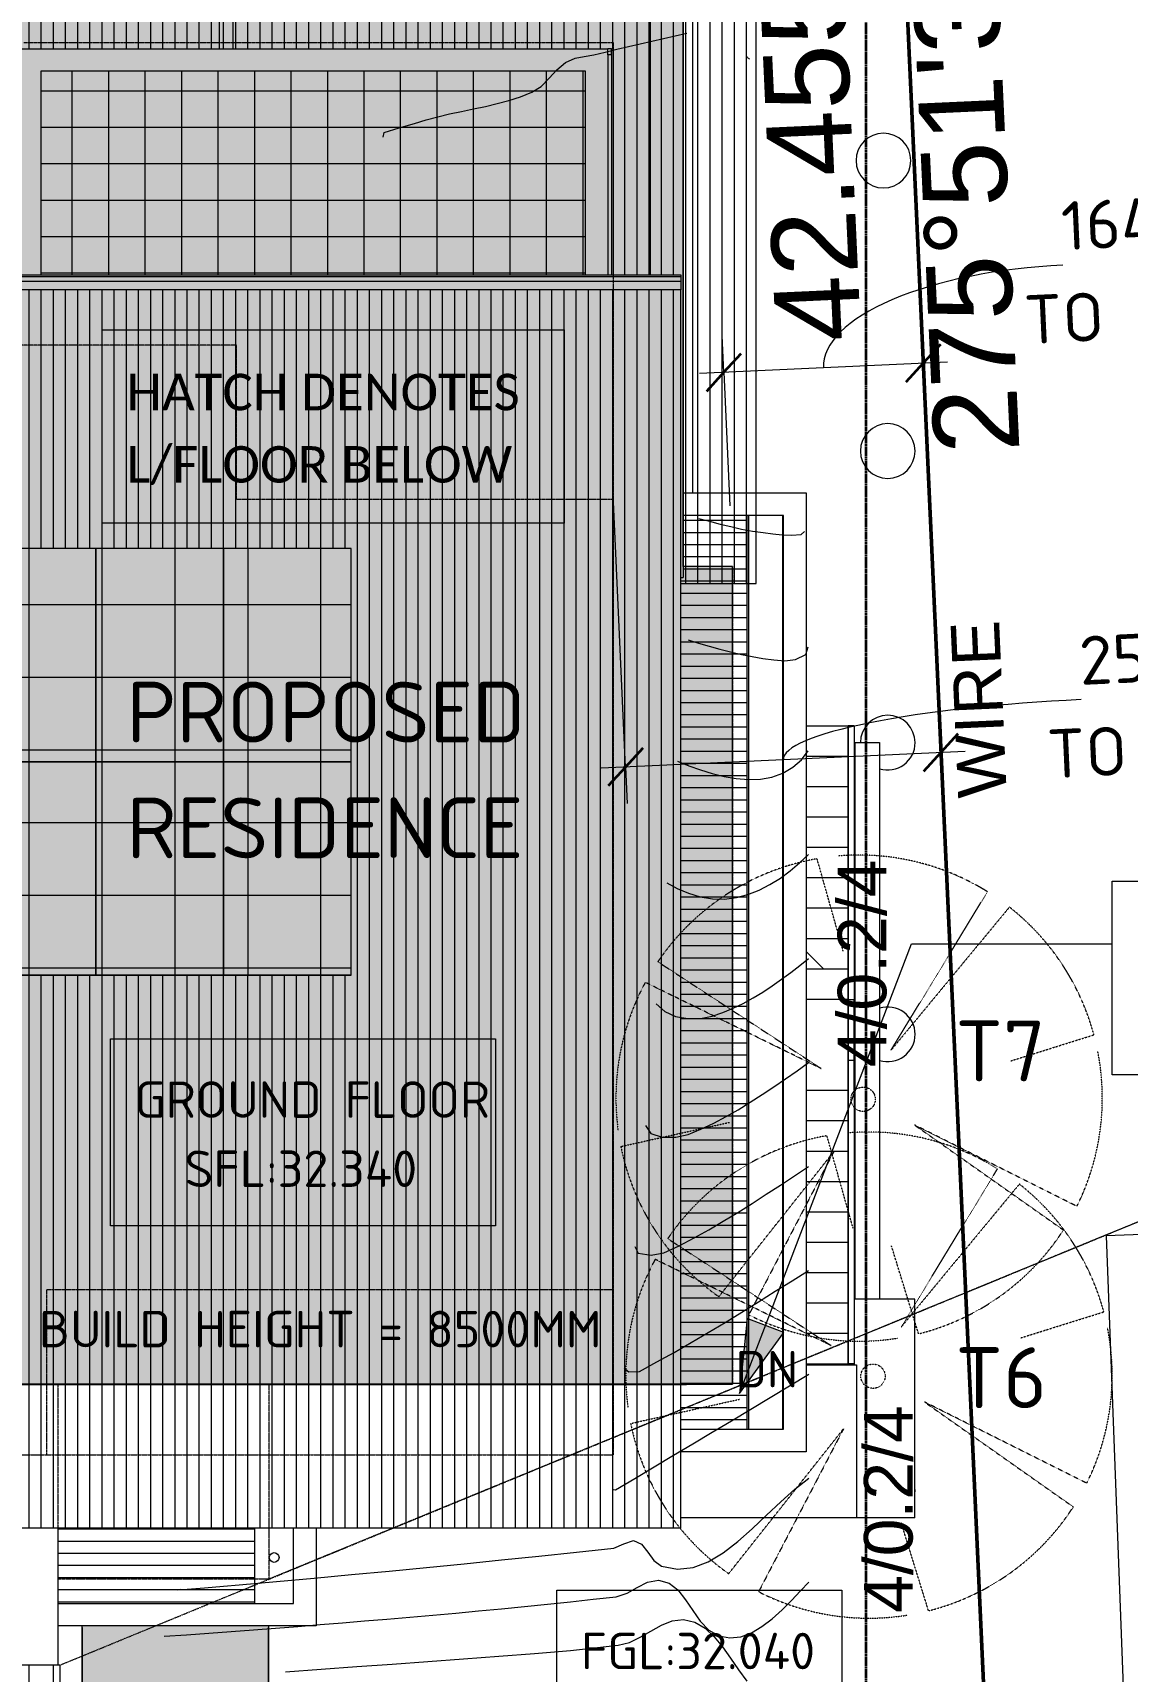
# Model space of a CAD drawing. Header units: millimetres. Extents: x 8828 to 55129, y -16380 to 46418.
# Drawn here: x 34230 to 43231, y 7229 to 20711 of the extents above; entities that cross this region are included whole.
import ezdxf

# ---------------------------------------------------------------- set-up
doc = ezdxf.new("R2010")
doc.units = ezdxf.units.MM
for name, pattern in [('Bewehrungsüberdeckungslinien', [3.2004, 1.6002, -1.6002]), ('Dash - Tight', [4.5, 3, -1.5]), ('Dash 2_5mm', [5, 2.5, -2.5]), ('Double Dash 3_8_', [25.4, 9.525, -3.175, 3.175, -3.175, 3.175, -3.175]), ('Overhead', [3.96875, 2.38125, -1.5875])]:
    doc.linetypes.add(name, pattern=pattern)
for name, color, linetype, lineweight in [('21522 - 49 Balls Head Road_ Waverton - DETAIL - Ver B_CLEAN_dwg', 8, 'Continuous', 9), ('A-ANNO-DIMS', 211, 'Continuous', 9), ('A-ANNO-DIMS-200', 211, 'Continuous', 9), ('A-DETL', 90, 'Continuous', 9), ('A-DETL-GENF', 92, 'Continuous', 9), ('A-DETL-MBND', 5, 'Continuous', 9), ('A-DETL-THIN', 151, 'Continuous', 9), ('A-FLOR', 192, 'Continuous', 9), ('A-FLOR-HRAL', 11, 'Continuous', 9), ('A-FLOR-PATT', 8, 'Continuous', 9), ('A-GENM', 13, 'Continuous', 9), ('A-ROOF', 132, 'Continuous', 9), ('A-ROOF-OTLN', 132, 'Continuous', 9), ('A-ROOF-PATT', 132, 'Continuous', 9), ('A-SIGN', 13, 'Continuous', 9), ('A-WALL', 113, 'Continuous', 9), ('BDY', 250, 'Continuous', 25), ('BDY_LINE_BEARING', 7, 'Continuous', 9), ('BDY_LINE_DISTANCE', 7, 'Continuous', 9), ('BUILD', 7, 'Continuous', 9), ('demo trees', 7, 'Continuous', 9), ('DTM-01_Contours', 50, 'Continuous', 18), ('E-ELEC-FIXT', 91, 'Continuous', 9), ('G-ANNO-TEXT', 231, 'Continuous', 9), ('S-STRS', 31, 'Continuous', 9), ('S-STRS-ANNO', 31, 'Continuous', 9), ('S-STRS-IDEN', 31, 'Continuous', 9), ('TEXT', 7, 'Continuous', 9)]:
    doc.layers.add(name, color=color, linetype=linetype, lineweight=lineweight)
doc.styles.add('Arial', font='arial.ttf', dxfattribs={"height": 400})
doc.styles.add('Arial_1', font='arial.ttf', dxfattribs={"height": 700})
doc.styles.add('Calibri', font='calibri.ttf', dxfattribs={"height": 300})
doc.styles.add('ISOCPEUR', font='ISOCPEUR.ttf', dxfattribs={"height": 300})
doc.styles.add('ISOCPEUR_1', font='ISOCPEUR.ttf', dxfattribs={"height": 500})
doc.styles.add('ISOCPEUR_2', font='ISOCPEUR.ttf', dxfattribs={"height": 400})
doc.dimstyles.new('BLUE_-_2_0mm_ISOCPEUR_2_2', dxfattribs={"dimscale": 304.8, "dimtxt": 401.101988, "dimasz": 0.984252, "dimexe": 0.984252, "dimexo": 0.0625, "dimgap": 0.19685, "dimtad": 1, "dimdec": 0, "dimzin": 0, "dimdsep": 46, "dimtxsty": 'ISOCPEUR_2', "dimblk1": 'OBLIQUE', "dimblk2": 'OBLIQUE', "dimsah": 1, "dimcen": 0.09, "dimdle": 0.656168, "dimazin": 0, "dimtfac": 1, "dimtdec": 4, "dimtix": 1, "dimtmove": 1, "dimatfit": 3, "dimfxl": 3.608924, "dimfxlon": 1, "dimtvp": 1, "dimtolj": 1, "dimtzin": 0, "dimarcsym": 2})
doc.dimstyles.new('PINK_-_2_0mm_ISOCPEUR_1', dxfattribs={"dimscale": 304.8, "dimtxt": 401.101988, "dimasz": 0.984252, "dimexe": 0.984252, "dimexo": 0.0625, "dimgap": 0.19685, "dimtad": 1, "dimdec": 0, "dimzin": 0, "dimdsep": 46, "dimtxsty": 'ISOCPEUR_2', "dimblk1": 'OBLIQUE', "dimblk2": 'OBLIQUE', "dimsah": 1, "dimcen": 0.09, "dimdle": 0.656168, "dimazin": 0, "dimtfac": 1, "dimtdec": 4, "dimtix": 1, "dimtmove": 1, "dimatfit": 3, "dimfxl": 3.608924, "dimfxlon": 1, "dimtvp": 1, "dimtolj": 1, "dimtzin": 0, "dimarcsym": 2})
pattern_1 = [(0, (0, 3453), (0, 597.717), []), (90, (0, 3453), (-600, 4e-14), [])]
pattern_2 = [(0, (0, 9505.886), (0, 52.293), []), (90, (0, 9505.9), (-600, 4e-14), [])]

# ---------------------------------------------------------------- blocks, each defined once
blk = doc.blocks.new('Top Rail Type - Top Rail_Internal_-1594673-Site Plan')
at = {"layer": 'A-FLOR-HRAL'}
for p, q in [((40935, 15007), (40985, 15007)), ((40935, 12757), (40935, 15007)), ((40985, 15007), (40985, 12757)), ((40935, 12757), (40985, 12757)), ((40935, 12257), (40935, 12757)), ((40985, 12757), (40985, 12257)), ((40935, 12257), (40985, 12257)), ((40935, 12007), (40935, 12257)), ((40985, 12257), (40985, 12007)), ((40935, 9757), (40935, 12007)), ((40985, 12007), (40985, 9757)), ((40985, 9757), (40935, 9757))]:
    blk.add_line(p, q, dxfattribs=at)
blk = doc.blocks.new('Top Rail Type - Top Rail_Internal_-V1-Site Plan')
at = {"layer": 'A-FLOR-HRAL'}
for p, q in [((40985, 15007), (40935, 15007)), ((40935, 15007), (40935, 12757)), ((40985, 15007), (40985, 12757)), ((40935, 12757), (40935, 12257)), ((40985, 12757), (40985, 12257)), ((40935, 12257), (40935, 9757)), ((40985, 12257), (40985, 9757)), ((40985, 9757), (40935, 9757))]:
    blk.add_line(p, q, dxfattribs=at)
blk = doc.blocks.new('Downpipe - 450 Eave-1907690-Site Plan')
at = {"layer": 'A-SIGN'}
blk.add_circle((0, 40), 40, dxfattribs=at)
blk = doc.blocks.new('Solar Panel_ Face Based - Solar Panel_ Face Based-V8-Site Plan')
at = {"layer": 'E-ELEC-FIXT'}
h = blk.add_hatch(dxfattribs=at)
h.set_pattern_fill('FP_9', color=256, style=0, pattern_type=2)
h.set_pattern_definition(pattern_1)
h.paths.add_polyline_path([(33700, 14712), (34750, 14712), (34750, 16466), (33700, 16466), (33700, 14862)])
for p, q in [((34750, 16466), (33700, 16466)), ((33700, 16466), (33700, 14712)), ((34750, 14712), (34750, 16466)), ((33700, 14712), (34750, 14712))]:
    blk.add_line(p, q, dxfattribs=at)
blk = doc.blocks.new('Solar Panel_ Face Based - Solar Panel_ Face Based-V9-Site Plan')
at = {"layer": 'E-ELEC-FIXT'}
h = blk.add_hatch(dxfattribs=at)
h.set_pattern_fill('FP_9', color=256, style=0, pattern_type=2)
h.set_pattern_definition(pattern_1)
h.paths.add_polyline_path([(34750, 14712), (35800, 14712), (35800, 16466), (34750, 16466), (34750, 14862)])
for p, q in [((35800, 16466), (34750, 16466)), ((34750, 16466), (34750, 14712)), ((35800, 14712), (35800, 16466)), ((34750, 14712), (35800, 14712))]:
    blk.add_line(p, q, dxfattribs=at)
blk = doc.blocks.new('Solar Panel_ Face Based - Solar Panel_ Face Based-V10-Site Plan')
at = {"layer": 'E-ELEC-FIXT'}
h = blk.add_hatch(dxfattribs=at)
h.set_pattern_fill('FP_9', color=256, style=0, pattern_type=2)
h.set_pattern_definition(pattern_1)
h.paths.add_polyline_path([(36850, 14712), (36850, 16466), (35800, 16466), (35800, 14712)])
for p, q in [((36850, 16466), (35800, 16466)), ((35800, 16466), (35800, 14712)), ((36850, 14712), (36850, 16466)), ((35800, 14712), (36850, 14712))]:
    blk.add_line(p, q, dxfattribs=at)
blk = doc.blocks.new('Solar Panel_ Face Based - Solar Panel_ Face Based-V14-Site Plan')
at = {"layer": 'E-ELEC-FIXT'}
h = blk.add_hatch(dxfattribs=at)
h.set_pattern_fill('FP_9', color=256, style=0, pattern_type=2)
h.set_pattern_definition(pattern_1)
h.paths.add_polyline_path([(34747, 12959), (34750, 12959), (34750, 14712), (33700, 14712), (33700, 12959), (34044, 12959)])
h = blk.add_hatch(dxfattribs=at)
h.set_pattern_fill('FP_10', color=256, style=0, pattern_type=2)
h.set_pattern_definition(pattern_2)
h.paths.add_polyline_path([(34750, 12955), (34750, 12959), (33700, 12959), (33700, 12955), (34747, 12955)])
for p, q in [((34750, 14712), (33700, 14712)), ((33700, 14712), (33700, 12959)), ((34750, 12959), (34750, 14712)), ((33700, 12959), (34750, 12959)), ((33700, 12959), (33700, 12955)), ((34750, 12955), (33700, 12955)), ((34750, 12955), (34750, 12959))]:
    blk.add_line(p, q, dxfattribs=at)
blk = doc.blocks.new('Solar Panel_ Face Based - Solar Panel_ Face Based-V15-Site Plan')
at = {"layer": 'E-ELEC-FIXT'}
h = blk.add_hatch(dxfattribs=at)
h.set_pattern_fill('FP_9', color=256, style=0, pattern_type=2)
h.set_pattern_definition(pattern_1)
h.paths.add_polyline_path([(35450, 12959), (35800, 12959), (35800, 14712), (34750, 14712), (34750, 12959)])
h = blk.add_hatch(dxfattribs=at)
h.set_pattern_fill('FP_10', color=256, style=0, pattern_type=2)
h.set_pattern_definition(pattern_2)
h.paths.add_polyline_path([(35800, 12955), (35800, 12959), (34750, 12959), (34750, 12955), (35450, 12955)])
for p, q in [((35800, 14712), (34750, 14712)), ((34750, 14712), (34750, 12959)), ((35800, 12959), (35800, 14712)), ((34750, 12959), (35800, 12959)), ((34750, 12959), (34750, 12955)), ((35800, 12955), (34750, 12955)), ((35800, 12955), (35800, 12959))]:
    blk.add_line(p, q, dxfattribs=at)
blk = doc.blocks.new('Solar Panel_ Face Based - Solar Panel_ Face Based-V16-Site Plan')
at = {"layer": 'E-ELEC-FIXT'}
h = blk.add_hatch(dxfattribs=at)
h.set_pattern_fill('FP_9', color=256, style=0, pattern_type=2)
h.set_pattern_definition(pattern_1)
h.paths.add_polyline_path([(36850, 12959), (36850, 14712), (35800, 14712), (35800, 12959)])
h = blk.add_hatch(dxfattribs=at)
h.set_pattern_fill('FP_10', color=256, style=0, pattern_type=2)
h.set_pattern_definition(pattern_2)
h.paths.add_polyline_path([(35800, 12959), (35800, 12955), (36850, 12955), (36850, 12959)])
for p, q in [((36850, 14712), (35800, 14712)), ((35800, 14712), (35800, 12959)), ((36850, 12959), (36850, 14712)), ((35800, 12959), (36850, 12959)), ((35800, 12959), (35800, 12955)), ((36850, 12955), (35800, 12955)), ((36850, 12955), (36850, 12959))]:
    blk.add_line(p, q, dxfattribs=at)
blk = doc.blocks.new('Timber_Screen_Adjustable_21388 - Type 1-2543068-Site Plan')
at = {"layer": 'A-GENM'}
for p, q in [((-1708, 122), (-1708, 137)), ((152, 137), (-1708, 137)), ((-1708, 122), (152, 122)), ((-1658, 122), (-1708, 122)), ((-1708, 122), (-1708, 93)), ((-1658, 93), (-1708, 93)), ((-1658, 122), (-1658, 93))]:
    blk.add_line(p, q, dxfattribs=at)
blk = doc.blocks.new('21522 - 49 Balls Head Road_ Waverton - DETAIL - Ver B_CLEAN_dwg-1460006-Site Plan')
at = {"layer": 'BDY', "color": 1, "lineweight": 50, "flags": 128}
blk.add_lwpolyline([(-19731, -23642), (-13236, -39427), (29176, -37495), (21186, -23642)], close=True, dxfattribs=at)
at = {"layer": 'BUILD', "color": 8, "flags": 128}
blk.add_lwpolyline([(-12805, -39526), (-12768, -40525), (-11329, -44095), (-5209, -43864), (-5345, -40245), (-12768, -40525)], dxfattribs=at)
at = {"layer": 'demo trees', "color": 10, "linetype": 'Bewehrungsüberdeckungslinien'}
for p, q in [((-4609, -36252), (-4410, -37147)), ((-6888, -36334), (-6689, -37228)), ((-3001, -38082), (-2241, -37867)), ((-5280, -38163), (-4520, -37948)), ((-8430, -38784), (-7707, -38560)), ((-6150, -38702), (-5427, -38479)), ((-3904, -39461), (-3690, -40144)), ((-6183, -39543), (-5970, -40225))]:
    blk.add_line(p, q, dxfattribs=at)
at = {"layer": 'demo trees', "color": 10, "linetype": 'Bewehrungsüberdeckungslinien', "flags": 128}
for points in [[(-5367, -36639), (-6247, -37983), (-5537, -36535)], [(-3088, -36557), (-3968, -37902), (-3258, -36454)], [(-5845, -37059), (-4652, -38004), (-5994, -37305)], [(-8124, -37140), (-6931, -38085), (-8273, -37386)], [(-4918, -39531), (-6095, -38558), (-4792, -39351)], [(-2639, -39449), (-3815, -38476), (-2512, -39269)], [(-5101, -40004), (-4432, -38669), (-5296, -39893)], [(-7380, -40086), (-6711, -38750), (-7575, -39975)]]:
    blk.add_lwpolyline(points, dxfattribs=at)
at = {"layer": 'demo trees', "color": 10, "linetype": 'Bewehrungsüberdeckungslinien'}
for centre in [(-4220, -38246), (-6499, -38327)]:
    blk.add_circle(centre, 100, dxfattribs=at)
for centre, start, end in [((-4211, -38213), 101.472, 144.7723), ((-4211, -38213), 61.5956, 97.6957), ((-6490, -38294), 101.472, 144.7723), ((-6490, -38294), 61.5956, 97.6957), ((-6490, -38294), 10.0465, 55.8464), ((-4211, -38213), 10.0465, 55.8464), ((-4211, -38213), 153.0591, 189.0591), ((-6490, -38294), 153.0591, 189.0591), ((-6490, -38294), 328.1572, 4.957), ((-4211, -38213), 328.1572, 4.957), ((-6490, -38294), 194.2611, 237.1615), ((-4211, -38213), 194.2611, 237.1615), ((-4211, -38213), 285.117, 321.8171), ((-6490, -38294), 285.117, 321.8171), ((-4211, -38213), 243.6308, 281.1306), ((-6490, -38294), 243.6308, 281.1306)]:
    blk.add_arc(centre, 2000, start, end, dxfattribs=at)
at = {"layer": 'DTM-01_Contours', "color": 8, "lineweight": 9, "flags": 128}
for points in [[(-8932, -33496), (-8910, -33789), (-8889, -34081), (-8868, -34374), (-8847, -34666), (-8826, -34959), (-8804, -35251), (-8781, -35544), (-8773, -35642), (-8764, -35741), (-8755, -35839), (-8745, -35937), (-8735, -36036), (-8724, -36134), (-8713, -36232), (-8689, -36325), (-8647, -36413), (-8596, -36500), (-8548, -36587), (-8513, -36676), (-8501, -36769), (-8524, -36863), (-8573, -36947), (-8643, -37021), (-8727, -37090), (-8820, -37156), (-8915, -37221), (-9008, -37289)], [(-8639, -32498), (-8627, -32681), (-8614, -32865), (-8601, -33048), (-8587, -33231), (-8573, -33414), (-8558, -33597), (-8543, -33780), (-8529, -33963), (-8513, -34146), (-8498, -34329), (-8482, -34518), (-8466, -34706), (-8449, -34895), (-8431, -35084), (-8413, -35272), (-8395, -35461), (-8375, -35649), (-8355, -35838), (-8335, -36026), (-8314, -36214), (-8285, -36304), (-8238, -36388), (-8193, -36473), (-8176, -36563), (-8201, -36651), (-8258, -36723), (-8338, -36786), (-8427, -36846), (-8514, -36907), (-8588, -36977), (-8636, -37060), (-8653, -37150), (-8643, -37239), (-8610, -37328), (-8559, -37414), (-8495, -37499), (-8421, -37580), (-8344, -37657), (-8266, -37731), (-8193, -37800)], [(-8253, -32634), (-8258, -32608), (-8252, -32688), (-8240, -32830), (-8227, -32987), (-8216, -33114), (-8188, -33422), (-8160, -33731), (-8131, -34039), (-8102, -34347), (-8072, -34656), (-8042, -34964), (-8011, -35272), (-7979, -35580), (-7947, -35888), (-7914, -36196), (-7879, -36277), (-7850, -36358), (-7881, -36424), (-7946, -36475), (-8016, -36524), (-8063, -36587), (-8088, -36719), (-8074, -36847), (-8026, -36972), (-7953, -37095), (-7860, -37215), (-7755, -37334), (-7643, -37452), (-7532, -37568), (-7428, -37684), (-7338, -37800)], [(3697, -34300), (3734, -34308), (3773, -34431), (3808, -34556), (3839, -34651), (3865, -34747), (3888, -34845), (3909, -34943), (3929, -35041), (3950, -35140), (3973, -35237), (3999, -35333), (4029, -35428), (4066, -35521), (4115, -35597), (4181, -35664), (4251, -35728), (4311, -35797), (4347, -35877), (4361, -35953), (4375, -36030), (4397, -36125), (4420, -36221), (4442, -36317), (4464, -36413), (4486, -36508), (4509, -36604), (4531, -36700), (4553, -36795)], [(-7431, -36193), (-7434, -36209), (-7340, -36368), (-7245, -36528), (-7150, -36687), (-7055, -36846), (-6960, -37005), (-6865, -37164), (-6769, -37322), (-6674, -37481), (-6579, -37640), (-6483, -37799)], [(-6432, -36281), (-6464, -36318), (-6460, -36408), (-6382, -36550), (-6303, -36692), (-6222, -36832), (-6140, -36971), (-6056, -37110), (-5971, -37248), (-5886, -37386), (-5800, -37523), (-5714, -37661), (-5628, -37798)], [(-5433, -36368), (-5486, -36396), (-5503, -36503), (-5485, -36607), (-5425, -36732), (-5361, -36855), (-5294, -36976), (-5224, -37096), (-5151, -37215), (-5077, -37332), (-5002, -37449), (-4926, -37566), (-4849, -37682), (-4773, -37798)], [(-4435, -36456), (-4503, -36499), (-4533, -36592), (-4533, -36705), (-4510, -36806), (-4466, -36912), (-4417, -37017), (-4363, -37119), (-4306, -37219), (-4245, -37318), (-4182, -37416), (-4117, -37512), (-4051, -37608), (-3985, -37703), (-3918, -37797)], [(-3436, -36544), (-3499, -36614), (-3538, -36704), (-3556, -36805), (-3555, -36908), (-3536, -37005), (-3506, -37092), (-3471, -37177), (-3431, -37260), (-3386, -37341), (-3338, -37421), (-3286, -37499), (-3232, -37575), (-3177, -37650), (-3120, -37724), (-3063, -37796)], [(-2438, -36631), (-2486, -36717), (-2525, -36810), (-2553, -36907), (-2570, -37007), (-2573, -37106), (-2561, -37204), (-2536, -37299), (-2500, -37391), (-2454, -37480), (-2400, -37565), (-2340, -37646), (-2275, -37723), (-2207, -37796)], [(-1439, -36719), (-1476, -36813), (-1510, -36908), (-1540, -37005), (-1564, -37104), (-1581, -37203), (-1589, -37303), (-1587, -37403), (-1570, -37495), (-1537, -37585), (-1488, -37668), (-1426, -37740), (-1352, -37795)], [(-440, -36806), (-466, -36893), (-491, -36981), (-515, -37068), (-538, -37156), (-559, -37245), (-577, -37333), (-593, -37422), (-605, -37512), (-612, -37602), (-600, -37691), (-559, -37774), (-497, -37794)], [(558, -36894), (536, -36982), (513, -37070), (492, -37158), (472, -37246), (456, -37336), (443, -37425), (434, -37503), (425, -37580), (421, -37658), (426, -37735), (453, -37765)]]:
    blk.add_lwpolyline(points, dxfattribs=at)
at = {"layer": 'BDY_LINE_BEARING', "insert": (3441, -38725), "char_height": 700, "width": 5656.08, "attachment_point": 2, "rotation": 2.6083, "line_spacing_factor": 0.941778, "style": 'Arial_1'}
blk.add_mtext('275°51\'30"', dxfattribs=at)
at = {"layer": 'BDY_LINE_DISTANCE', "insert": (3490, -37462), "char_height": 700, "width": 3582.19, "attachment_point": 2, "rotation": 2.6083, "line_spacing_factor": 0.941778, "style": 'Arial_1'}
blk.add_mtext('42.455', dxfattribs=at)
at = {"layer": 'demo trees', "linetype": 'Bewehrungsüberdeckungslinien', "char_height": 400, "width": 2046.96, "attachment_point": 1, "line_spacing_factor": 0.941778, "style": 'Arial'}
for insert in [(-3956, -38037), (-8447, -38253)]:
    blk.add_mtext('4/0.2/4', dxfattribs=dict(at, insert=insert))
at = {"layer": 'TEXT', "insert": (-1019, -38996), "char_height": 400, "width": 1738.45, "attachment_point": 2, "rotation": 2.5131, "line_spacing_factor": 0.941778, "style": 'Arial'}
blk.add_mtext('WIRE', dxfattribs=at)
blk = doc.blocks.new('DIMBLOCK4-Site Plan')
at = {"layer": 'A-ANNO-DIMS-200'}
for p, q in [((39913, 17917), (39899, 18216)), ((41553, 17992), (41540, 18291)), ((41753, 18001), (39713, 17908)), ((41553, 17992), (41604, 16893)), ((39913, 17917), (39963, 16818))]:
    blk.add_line(p, q, dxfattribs=at)
at = {"layer": 'A-ANNO-DIMS-200', "lineweight": 35}
for p, q in [((39913, 17917), (40056, 18073)), ((41553, 17992), (41697, 18148)), ((41553, 17992), (41410, 17835)), ((39913, 17917), (39770, 17760))]:
    blk.add_line(p, q, dxfattribs=at)
at = {"layer": 'A-ANNO-DIMS-200'}
blk.add_ellipse((42737, 18045), major_axis=(2004, 91), ratio=0.376199, start_param=1.570796, end_param=3.141593, dxfattribs=at)
at = {"layer": 'A-ANNO-DIMS-200', "color": 0, "char_height": 400, "attachment_point": 1, "rotation": 2.6083, "line_spacing_factor": 1.135194, "style": 'ISOCPEUR_2'}
for s, insert, width in [('1643', (42679, 19320), 1289.58), ('TO G/F', (42373, 18548), 2106.92)]:
    blk.add_mtext(s, dxfattribs=dict(at, insert=insert, width=width))
blk = doc.blocks.new('_Oblique')
at = {"color": 0, "linetype": 'ByBlock', "lineweight": -2}
blk.add_line((-0.5, -0.5), (0.5, 0.5), dxfattribs=at)
blk = doc.blocks.new('DIMBLOCK7-Site Plan')
at = {"layer": 'A-ANNO-DIMS-200'}
for p, q in [((39106, 14669), (39006, 16852)), ((41699, 14788), (41686, 15087)), ((41899, 14797), (38906, 14660)), ((41699, 14788), (41750, 13689)), ((39106, 14669), (39119, 14370))]:
    blk.add_line(p, q, dxfattribs=at)
at = {"layer": 'A-ANNO-DIMS-200', "lineweight": 35}
for p, q in [((41699, 14788), (41842, 14944)), ((39106, 14669), (39249, 14826)), ((41699, 14788), (41556, 14631)), ((39106, 14669), (38963, 14513))]:
    blk.add_line(p, q, dxfattribs=at)
at = {"layer": 'A-ANNO-DIMS-200'}
blk.add_ellipse((42869, 14841), major_axis=(2466, 112), ratio=0.155185, start_param=1.570796, end_param=3.141593, dxfattribs=at)
at = {"layer": 'A-ANNO-DIMS-200', "color": 0, "char_height": 400, "attachment_point": 1, "rotation": 2.6083, "line_spacing_factor": 1.135194, "style": 'ISOCPEUR_2'}
for s, insert, width in [('2596', (42827, 15744), 1344.07), ('TO F/F', (42563, 14975), 2061.51)]:
    blk.add_mtext(s, dxfattribs=dict(at, insert=insert, width=width))

msp = doc.modelspace()

# ---------------------------------------------------------------- hatches: boundary and pattern name
at = {"layer": 'A-DETL-GENF'}
h = msp.add_hatch(color=254, dxfattribs=at)
h.paths.add_polyline_path([(27975.4, 9589.5), (39985.4, 9589.5), (39985.4, 16319.5), (39580.4, 16319.5), (39580.4, 28299.5), (27975.4, 28299.5), (27975.4, 17949.5), (30615.4, 17949.5), (30615.4, 15739.5), (27975.4, 15739.5), (27975.4, 10353.7)])
h.paths.add_polyline_path([(30797.9, 15989.5), (30797.9, 17699.5), (30822.9, 17699.5), (30822.9, 15989.5)])
h = msp.add_hatch(dxfattribs=at)
h.set_pattern_fill('FP_13', color=8, style=0, pattern_type=2)
h.set_pattern_definition([(90, (0, 0), (-200, 1e-14), [])])
h.paths.add_polyline_path([(34455.4, 7129.5), (34455.4, 7279.5), (27975.4, 7279.5), (27975.4, 7129.5), (32638.7, 7129.5)])
at = {"layer": 'A-FLOR'}
msp.add_hatch(color=10, dxfattribs=at).paths.add_polyline_path([(36003.8, 352.9), (37115.6, 810.4), (35982.5, 3540.8), (36168.1, 3617.1), (36168.1, 7602.2), (34635.4, 7602.2), (34635.4, 3678.2), (35982.5, 404.6)])
at = {"layer": 'A-FLOR-PATT'}
h = msp.add_hatch(dxfattribs=at)
h.set_pattern_fill('FP_7', color=256, style=0, pattern_type=2)
h.set_pattern_definition([(0, (34855.45, 18134.46), (0, 300), []), (90, (34855.45, 18134.46), (-300, 2e-14), [])])
h.paths.add_polyline_path([(35424.5, 18719.5), (38775.4, 18719.5), (38775.4, 20394.5), (34295.4, 20394.5), (34295.4, 18719.5)])
at = {"layer": 'A-ROOF-PATT'}
h = msp.add_hatch(dxfattribs=at)
h.set_pattern_fill('FP_5', color=256, style=0, pattern_type=2)
h.set_pattern_definition([(270, (0, 247.58), (100, 6e-15), [])])
h.paths.add_polyline_path([(39667.6, 16179.5), (40180.4, 16179.5), (40180.4, 28899.5), (33955.4, 28899.5), (33955.4, 25899.5), (27375.4, 25899.5), (27375.4, 17949.5), (30100.4, 17949.5), (30100.4, 18719.5), (34065.4, 18719.5), (34065.4, 20579.4), (39005.4, 20579.4), (39005.4, 18719.5), (39560.4, 18719.5), (39560.4, 16179.5)])
h.paths.add_polyline_path([(38964.7, 18719.5), (38990.4, 18719.5), (38990.4, 20529.4), (38960.4, 20529.4), (38960.4, 18719.5)])
h.paths.add_polyline_path([(34080.4, 18719.5), (34110.4, 18719.5), (34110.4, 20529.4), (34080.4, 20529.4), (34080.4, 19370.2)])
h.paths.add_polyline_path([(37558.9, 21054.3), (37406.8, 21054.5), (37406.8, 21679.8), (38034.5, 21679.8), (38034.5, 21054.3), (37559.8, 21054.3)])
h.paths.add_polyline_path([(35208.2, 21434.3), (34611.6, 21434.5), (34611.6, 22059.8), (35239.3, 22059.8), (35239.3, 21434.3)])
h = msp.add_hatch(dxfattribs=at)
h.set_pattern_fill('FP_2', color=256, style=0, pattern_type=2)
h.set_pattern_definition([(270, (0, 137.19), (100, 6e-15), [])])
h.paths.add_polyline_path([(30100.4, 8409.5), (39560.4, 8409.5), (39560.4, 18594.5), (30100.4, 18594.5), (30100.4, 9226.6)])
h.paths.add_polyline_path([(31600, 11201.2), (30550, 11201.2), (30550, 18218.8), (33700, 18218.8), (33700, 16465.5), (36850, 16465.5), (36850, 12954.5), (32650, 12954.5), (32650, 11201.2), (32638.7, 11201.2)])
h = msp.add_hatch(dxfattribs=at)
h.set_pattern_fill('FP_3', color=256, style=0, pattern_type=2)
h.set_pattern_definition([(180, (62.84, 0), (-1e-14, -100), [])])
h.paths.add_polyline_path([(40105.4, 9219.5), (40105.4, 16739.5), (39580.4, 16739.5), (39580.4, 16229.5), (39560.4, 16229.5), (39560.4, 9219.5), (39667.6, 9219.5)])
h = msp.add_hatch(dxfattribs=at)
h.set_pattern_fill('FP_4', color=256, style=0, pattern_type=2)
h.set_pattern_definition([(180, (50.93, 0), (-1e-14, -100), [])])
h.paths.add_polyline_path([(36055.4, 7787.2), (36055.4, 8409.5), (34435.4, 8409.5), (34435.4, 7787.2), (35450.3, 7787.2)])
at = {"layer": 'G-ANNO-TEXT'}
msp.add_hatch(color=7, dxfattribs=at).paths.add_polyline_path([(40041.6, 9513.7), (40406, 10016.7), (40105.7, 10131.5)])

# ---------------------------------------------------------------- linework, layer by layer
at = {"layer": 'A-DETL', "lineweight": 35}
msp.add_line((42240.1, 2919.1), (40308, 45331.1), dxfattribs=at)
at = {"layer": 'A-DETL', "linetype": 'Dash 2_5mm', "lineweight": 18}
for p, q in [((39580.4, 28299.5), (39580.4, 16319.5)), ((39005.4, 20629.5), (34155.4, 20629.5)), ((39005.4, 16869.5), (39005.4, 20629.5)), ((35905.4, 18139.5), (30705.4, 18139.5)), ((35905.4, 16869.5), (35905.4, 18139.5)), ((39005.4, 16869.5), (35905.4, 16869.5)), ((39005.4, 9009.5), (39005.4, 16869.5)), ((39985.4, 16319.5), (39580.4, 16319.5)), ((39985.4, 16319.5), (39985.4, 9589.5)), ((34455.4, 7279.5), (45645.1, 11883.9)), ((36175.4, 7989.5), (44258.5, 11313.9)), ((34345.4, 9009.5), (34345.4, 10369.5)), ((34345.4, 10369.5), (39005.4, 10369.5)), ((39985.4, 9589.5), (34435.4, 9589.5)), ((34435.4, 9589.5), (34435.4, 7279.5)), ((36175.4, 7989.5), (36175.4, 9589.5)), ((30705.4, 9009.5), (39005.4, 9009.5)), ((34435.4, 7989.5), (36175.4, 7989.5))]:
    msp.add_line(p, q, dxfattribs=at)
at = {"layer": 'A-DETL', "linetype": 'Double Dash 3_8_', "lineweight": 35}
msp.add_line((41085.4, 3525.2), (41085.4, 21673.4), dxfattribs=at)
at = {"layer": 'A-DETL', "linetype": 'Dash - Tight'}
msp.add_line((40105.6, 20511.9), (40122.4, 20495), dxfattribs=at)
at = {"layer": 'A-DETL', "color": 30, "linetype": 'Dash - Tight', "lineweight": 25}
msp.add_line((28055.4, 9589.5), (39605.4, 9589.5), dxfattribs=at)
at = {"layer": 'A-DETL'}
for p, q in [((34455.4, 7279.5), (27975.4, 7279.5)), ((34455.4, 7129.5), (34455.4, 7279.5))]:
    msp.add_line(p, q, dxfattribs=at)
at = {"layer": 'A-DETL-MBND'}
for p, q in [((40994.9, 10288.8), (40994.9, 14869.5)), ((40994.9, 14869.5), (41194.9, 14869.5)), ((41194.9, 14869.5), (41194.9, 10288.8)), ((40985.4, 14726.8), (40994.9, 14726.8)), ((40994.9, 12540.8), (40985.4, 12540.8)), ((40994.9, 12040.8), (40985.4, 12040.8))]:
    msp.add_line(p, q, dxfattribs=at)
for centre, start, end in [((41226.3, 19659.2), 0, 180), ((41226.3, 19659.2), 180, 360), ((41261.6, 17269.5), 0, 180), ((41261.6, 17269.5), 180, 0), ((41261.6, 14869.5), 0, 180), ((41261.6, 14869.5), 252.65651, 360), ((41261.6, 12469.5), 0, 107.34349), ((41261.6, 12469.5), 252.65651, 360), ((41261.6, 10063.8), 0, 2.64727), ((41261.6, 10063.8), 357.35273, 360), ((41261.6, 8714.5), 0, 2.64727), ((41261.6, 8714.5), 357.35273, 360)]:
    msp.add_arc(centre, 225, start, end, dxfattribs=at)
at = {"layer": 'A-DETL-THIN'}
for p, q in [((39580.4, 16319.5), (39580.4, 28299.5)), ((39985.4, 16319.5), (39580.4, 16319.5)), ((39985.4, 9589.5), (39985.4, 16319.5)), ((27975.4, 9589.5), (39985.4, 9589.5)), ((34635.4, 7587.2), (34635.4, 3678.2)), ((36168.1, 3617.1), (36168.1, 7587.2))]:
    msp.add_line(p, q, dxfattribs=at)
at = {"layer": 'A-FLOR'}
for p, q in [((41485.4, 10288.8), (40985.4, 10288.8)), ((40985.4, 10288.8), (40985.4, 9749.5)), ((41485.4, 8489.5), (41485.4, 10288.8)), ((40590.4, 9749.5), (41005.4, 9749.5)), ((41005.4, 9749.5), (41005.4, 8489.5)), ((41485.4, 8489.5), (39560.4, 8489.5)), ((34635.4, 3678.2), (34635.4, 7602.2)), ((36168.1, 7602.2), (36168.1, 3617.1))]:
    msp.add_line(p, q, dxfattribs=at)
at = {"layer": 'A-ROOF'}
for p, q in [((40180.4, 16179.5), (40180.4, 28899.5)), ((34110.4, 20579.5), (38960.4, 20579.5)), ((38960.4, 20529.4), (38960.4, 18719.5)), ((39560.4, 18594.5), (30100.4, 18594.5)), ((39560.4, 8409.5), (39560.4, 18594.5)), ((40105.4, 9219.5), (40105.4, 16739.5)), ((39560.4, 16179.5), (40180.4, 16179.5)), ((30100.4, 8409.5), (39560.4, 8409.5)), ((36055.4, 7787.2), (36055.4, 8409.5))]:
    msp.add_line(p, q, dxfattribs=at)
at = {"layer": 'A-ROOF-OTLN'}
for p, q in [((30100.4, 18719.5), (39560.4, 18719.5)), ((30100.4, 18706.8), (39560.4, 18706.8)), ((30100.4, 18704.4), (39560.4, 18704.4)), ((30100.4, 18666.3), (39560.4, 18666.3)), ((39560.4, 18719.5), (39560.4, 18594.5)), ((30100.4, 18597.6), (39560.4, 18597.6)), ((40115.4, 16739.5), (40115.4, 9219.5)), ((40395.4, 16739.5), (40395.4, 9219.5))]:
    msp.add_line(p, q, dxfattribs=at)
at = {"layer": 'A-WALL'}
for p, q in [((39655.4, 28374.5), (39655.4, 16924.5)), ((39580.4, 28299.5), (39580.4, 16229.5)), ((39310.4, 18719.5), (39310.4, 28029.5)), ((35765.4, 20579.5), (35765.4, 23089.5)), ((35875.4, 23089.5), (35875.4, 20579.5)), ((38775.4, 20394.5), (34295.4, 20394.5)), ((34295.4, 20394.5), (34295.4, 18719.5)), ((38775.4, 18719.5), (38775.4, 20394.5)), ((39580.4, 16924.5), (40590.4, 16924.5)), ((40590.4, 16924.5), (40590.4, 9034.5)), ((40405.4, 16739.5), (39580.4, 16739.5)), ((40405.4, 9219.5), (40405.4, 16739.5)), ((39560.4, 16229.5), (39580.4, 16229.5)), ((39560.4, 9219.5), (40405.4, 9219.5)), ((40590.4, 9034.5), (39560.4, 9034.5)), ((34435.4, 8409.5), (34435.4, 7279.5)), ((36375.4, 7787.2), (36375.4, 8409.5)), ((36560.4, 8409.5), (36560.4, 7602.2)), ((34435.4, 7787.2), (36375.4, 7787.2)), ((36560.4, 7602.2), (34435.4, 7602.2))]:
    msp.add_line(p, q, dxfattribs=at)
at = {"layer": 'G-ANNO-TEXT', "color": 7}
for p, q in [((40041.6, 9513.7), (41456.9, 13215.4)), ((41456.9, 13215.4), (43107.1, 13215.4)), ((40105.7, 10131.5), (40041.6, 9513.7)), ((40406, 10016.7), (40105.7, 10131.5)), ((40041.6, 9513.7), (40406, 10016.7))]:
    msp.add_line(p, q, dxfattribs=at)
at = {"layer": 'G-ANNO-TEXT', "color": 7, "flags": 128}
for points in [[(34800.7, 18267.8), (38600.7, 18267.8), (38600.7, 16675.8), (34800.7, 16675.8)], [(43107.1, 13728.5), (45479.1, 13728.5), (45479.1, 12136.5), (43107.1, 12136.5)], [(34868.9, 12432), (38034.9, 12432), (38034.9, 10894), (34868.9, 10894)], [(38539.3, 7894.8), (40883.3, 7894.8), (40883.3, 6924.8), (38539.3, 6924.8)]]:
    msp.add_lwpolyline(points, close=True, dxfattribs=at)
at = {"layer": 'S-STRS'}
for p, q in [((40935, 15006.6), (40590.4, 15006.6)), ((40985.4, 15006.6), (40985.4, 14756.6)), ((40935, 14756.6), (40590.4, 14756.6)), ((40985.4, 14756.6), (40985.4, 14578.3)), ((40935, 14506.6), (40590.4, 14506.6)), ((40985.4, 14506.6), (40985.4, 14308.8)), ((40935, 14256.6), (40590.4, 14256.6)), ((40985.4, 14256.6), (40985.4, 14039.3)), ((40935, 14006.6), (40590.4, 14006.6)), ((40985.4, 14006.6), (40985.4, 13769.7)), ((40935, 13756.6), (40590.4, 13756.6)), ((40985.4, 13756.6), (40985.4, 13506.6)), ((40935, 13506.6), (40590.4, 13506.6)), ((40985.4, 13506.6), (40985.4, 13256.6)), ((40935, 13256.6), (40590.4, 13256.6)), ((40985.4, 13256.6), (40985.4, 13006.6)), ((40935, 13006.6), (40590.4, 13006.6)), ((40985.4, 13006.6), (40985.4, 12756.6)), ((40935, 12756.6), (40590.4, 12756.6)), ((40985.4, 12006.6), (40985.4, 12756.6)), ((40935, 12006.6), (40590.4, 12006.6)), ((40985.4, 12006.6), (40985.4, 11756.6)), ((40935, 11756.6), (40590.4, 11756.6)), ((40985.4, 11756.6), (40985.4, 11506.6)), ((40935, 11506.6), (40590.4, 11506.6)), ((40985.4, 11506.6), (40985.4, 11256.6)), ((40935, 11256.6), (40590.4, 11256.6)), ((40985.4, 11256.6), (40985.4, 11006.6)), ((40935, 11006.6), (40590.4, 11006.6)), ((40985.4, 11006.6), (40985.4, 10756.6)), ((40935, 10756.6), (40590.4, 10756.6)), ((40985.4, 10756.6), (40985.4, 10506.6)), ((40935, 10506.6), (40590.4, 10506.6)), ((40985.4, 10506.6), (40985.4, 10288.8)), ((40935, 10256.6), (40590.4, 10256.6)), ((40935, 10006.6), (40590.4, 10006.6)), ((40935, 9756.6), (40590.4, 9756.6))]:
    msp.add_line(p, q, dxfattribs=at)
at = {"layer": 'S-STRS', "linetype": 'Overhead'}
for p, q in [((40935, 15006.6), (40590.4, 15006.6)), ((40935, 14756.6), (40590.4, 14756.6)), ((40935, 14506.6), (40590.4, 14506.6)), ((40935, 14256.6), (40590.4, 14256.6)), ((40935, 14006.6), (40590.4, 14006.6)), ((40935, 13756.6), (40590.4, 13756.6)), ((40935, 13506.6), (40590.4, 13506.6)), ((40935, 13256.6), (40590.4, 13256.6)), ((40935, 13006.6), (40590.4, 13006.6)), ((40935, 12756.6), (40590.4, 12756.6)), ((40935, 12006.6), (40590.4, 12006.6)), ((40935, 11756.6), (40590.4, 11756.6)), ((40935, 11506.6), (40590.4, 11506.6)), ((40935, 11256.6), (40590.4, 11256.6)), ((40935, 11006.6), (40590.4, 11006.6)), ((40935, 10756.6), (40590.4, 10756.6)), ((40935, 10506.6), (40590.4, 10506.6)), ((40935, 10256.6), (40590.4, 10256.6)), ((40935, 10006.6), (40590.4, 10006.6))]:
    msp.add_line(p, q, dxfattribs=at)
at = {"layer": 'S-STRS-ANNO'}
msp.add_line((40590.4, 13151.6), (40735.4, 13006.6), dxfattribs=at)

# ---------------------------------------------------------------- block references
at = {"layer": '21522 - 49 Balls Head Road_ Waverton - DETAIL - Ver B_CLEAN_dwg', "rotation": 89.9999999999999}
msp.add_blockref('21522 - 49 Balls Head Road_ Waverton - DETAIL - Ver B_CLEAN_dwg-1460006-Site Plan', (2813.2, 16155.2), dxfattribs=at)
at = {"layer": 'A-FLOR-HRAL'}
for name in ['Top Rail Type - Top Rail_Internal_-1594673-Site Plan', 'Top Rail Type - Top Rail_Internal_-V1-Site Plan']:
    msp.add_blockref(name, (0, 0), dxfattribs=at)
at = {"layer": 'A-GENM', "rotation": 269.9999999999999}
msp.add_blockref('Timber_Screen_Adjustable_21388 - Type 1-2543068-Site Plan', (38867.9, 18871.8), dxfattribs=at)
at = {"layer": 'A-SIGN', "rotation": 270.0000000000005}
msp.add_blockref('Downpipe - 450 Eave-1907690-Site Plan', (36175.4, 8164.5), dxfattribs=at)
at = {"layer": 'E-ELEC-FIXT'}
for name in ['Solar Panel_ Face Based - Solar Panel_ Face Based-V8-Site Plan', 'Solar Panel_ Face Based - Solar Panel_ Face Based-V9-Site Plan', 'Solar Panel_ Face Based - Solar Panel_ Face Based-V10-Site Plan', 'Solar Panel_ Face Based - Solar Panel_ Face Based-V14-Site Plan', 'Solar Panel_ Face Based - Solar Panel_ Face Based-V15-Site Plan', 'Solar Panel_ Face Based - Solar Panel_ Face Based-V16-Site Plan']:
    msp.add_blockref(name, (0, 0), dxfattribs=at)

# ---------------------------------------------------------------- texts
at = {"layer": 'G-ANNO-TEXT', "color": 7, "attachment_point": 1}
for s, insert, char_height, width, style in [('HATCH DENOTES', (35000.7, 17904.8), 300, 4104.64, 'Calibri'), ('L/FLOOR BELOW', (35000.7, 17309.5), 300, 4056.539, 'Calibri'), ('PROPOSED ', (35000.7, 15370.9), 500, 4168.775, 'ISOCPEUR_1'), ('RESIDENCE', (35000.7, 14418.4), 500, 3832.066, 'ISOCPEUR_1'), ('GROUND FLOOR', (35068.9, 12082.3), 300, 3335.02, 'ISOCPEUR'), ('SFL:32.340', (35479, 11513.4), 300, 2340.927, 'ISOCPEUR'), ('MAX BUILD HEIGHT = 8500MM', (33256.3, 10194), 300, 6541.77, 'ISOCPEUR'), ('FGL:32.040', (38739.3, 7545), 300, 2340.927, 'ISOCPEUR')]:
    msp.add_mtext(s, dxfattribs=dict(at, insert=insert, char_height=char_height, width=width, style=style))
at = {"layer": 'G-ANNO-TEXT', "color": 1, "char_height": 500, "width": 913.924, "attachment_point": 1, "style": 'ISOCPEUR_1'}
for s, insert in [('T7', (41816, 12583)), ('T6', (41816, 9893.9))]:
    msp.add_mtext(s, dxfattribs=dict(at, insert=insert))
at = {"layer": 'S-STRS-IDEN', "insert": (40008.7, 9863.6), "char_height": 300, "width": 572.138, "attachment_point": 1, "line_spacing_factor": 1.135194, "style": 'ISOCPEUR'}
msp.add_mtext('DN', dxfattribs=at)

# ---------------------------------------------------------------- dimensions: what is measured, and where the dimension line sits
at = {"layer": 'A-ANNO-DIMS'}
for base, p1, p2, text, dimstyle, override, picture, middle in [((39912.7, 17916.8), (41603.5, 16892.7), (39962.7, 16817.9), '<>\\XTO G/F', 'BLUE_-_2_0mm_ISOCPEUR_2_2', {"dimpost": '<>', "dimfxl": 1642.509152}, 'DIMBLOCK4-Site Plan', (42703, 18787)), ((39105.7, 14669.5), (41749.5, 13688.8), (39006.3, 16851.7), '<>\\XTO F/F', 'PINK_-_2_0mm_ISOCPEUR_1', {"dimpost": '<>', "dimfxl": 4186.85046}, 'DIMBLOCK7-Site Plan', (42851.7, 15211.4))]:
    dim = msp.add_linear_dim(base=base, p1=p1, p2=p2, angle=2.60833, text=text, dimstyle=dimstyle, override=override, dxfattribs=at)
    dim.commit()
    dim.dimension.update_dxf_attribs({"geometry": picture, "text_midpoint": middle, "dimtype": 160, "text_rotation": 2.60833})

doc.saveas('drawing.dxf')
